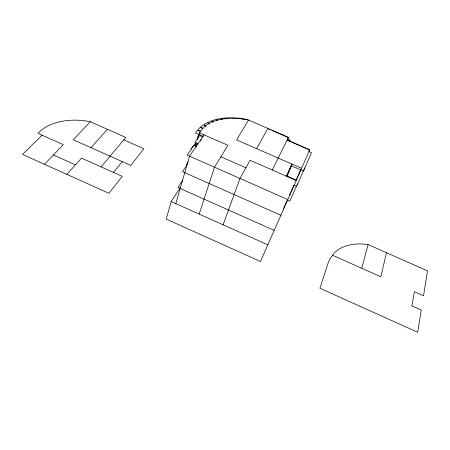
<?xml version="1.0" encoding="UTF-8"?>
<svg xmlns="http://www.w3.org/2000/svg" width="450" height="450" viewBox="0 0 450 450"><rect width="100%" height="100%" fill="white"/><g stroke="black" fill="none" stroke-linecap="round" stroke-linejoin="round"><path stroke-width="0.67" d="M386.46 252.72L380.835 276.767L332.392 255.189M361.744 268.262L368.106 244.597L427.5 270.866L423.529 295.779L414.366 291.701L411.885 305.871L421.251 310.061L417.713 332.257L319.899 288.242L328.179 262.929L329.574 259.521L333.692 253.592A55.913 37.181 33.2 0 1 368.106 244.597M180.259 187.718L171.169 201.566L166.23 219.088L260.443 261.484L309.769 149.777L287.19 139.984M175.809 203.642L189.529 156.184L204.036 134.837M195.474 145.772L196.234 143.168M197.19 139.916C201.431 117.337 230.653 116.162 248.552 120.032L288.501 137.351L287.241 140.411M195.446 146.019L196.391 142.791M197.528 138.921L198.849 134.398L195.553 132.941L197.499 130.213L200.233 131.417M195.57 146.205L196.521 142.948M197.668 139.044L199.001 134.488L203.344 136.384M199.181 214.104L214.481 167.192L227.947 145.299L199.282 132.756M223.076 224.797L240.007 178.447L250.054 160.256L296.213 180.489M286.639 176.524L291.949 164.076L286.335 176.164M296.303 186.384L289.845 201.195L287.516 200.166M296.865 185.096L297.428 183.808M304.718 167.884L296.651 186.407L294.092 185.282M283.421 208.918L287.1 200.582M289.541 195.064L293.839 185.321M308.829 151.369L309.482 149.889M289.659 141.441L290.25 140.231L287.758 139.151L287.156 140.355M272.256 169.987L288.501 137.351M256.652 148.663L267.834 128.391M248.552 120.032L236.559 139.894L301.601 168.289M182.818 180.051L177.969 187.386L180.63 188.572M187.352 164.334L182.469 171.596L185.197 172.806M200.267 141.176L201.454 139.433M186.396 164.734L188.314 161.933M190.879 149.164L192.814 146.396M113.524 172.451L122.276 161.606M101.098 166.894L125.837 137.464L90.298 121.748A50.04 32.288 8.6 0 0 37.929 133.324L63.292 144.647L44.466 164.289M66.926 174.398L81.495 158.124L122.242 176.344L108.945 193.309L22.5 154.406L42.131 135.197M91.029 147.69L107.454 129.336M90.298 121.748L73.232 139.764L130.815 165.409L143.893 148.731L123.829 139.854M193.151 145.986L195.547 143.488M226.457 117.877L231.024 117.742M231.756 117.748L236.453 117.956M237.201 118.013L241.982 118.564M247.551 119.554L242.736 118.676L242.831 119.739M268.819 129.066L270.703 129.887M271.957 130.427L288.293 137.514M287.415 140.316L308.852 149.619M308.976 151.571L311.496 152.662L303.519 171L300.904 169.858M203.029 137.109L199.553 135.585L194.771 142.537L198.298 144.084M220.882 156.786L245.897 167.782M196.712 146.419L193.978 145.215L187.166 155.154L287.814 199.536M184.759 172.682L280.856 215.286M180.191 188.488L274.191 230.366M171.169 201.566L267.806 244.817M53.392 154.974L75.459 164.869M202.736 128.655L200.256 127.35L197.843 129.808L200.441 131.169M205.83 126.259L203.518 124.836L200.672 126.99L202.995 128.424M208.834 123.823L207.242 122.676L203.996 124.521L206.134 126.062M212.816 122.113L211.376 120.898L207.776 122.411L209.706 124.043M217.148 120.774L215.876 119.509L211.967 120.684L213.238 121.961M221.417 119.385L220.686 118.519L216.506 119.351L217.237 120.223M226.513 119.031L225.754 117.928L221.355 118.412L222.114 119.526M291.426 165.864L287.072 176.057L296.168 180.045L300.645 169.898L291.426 165.864"/></g></svg>
